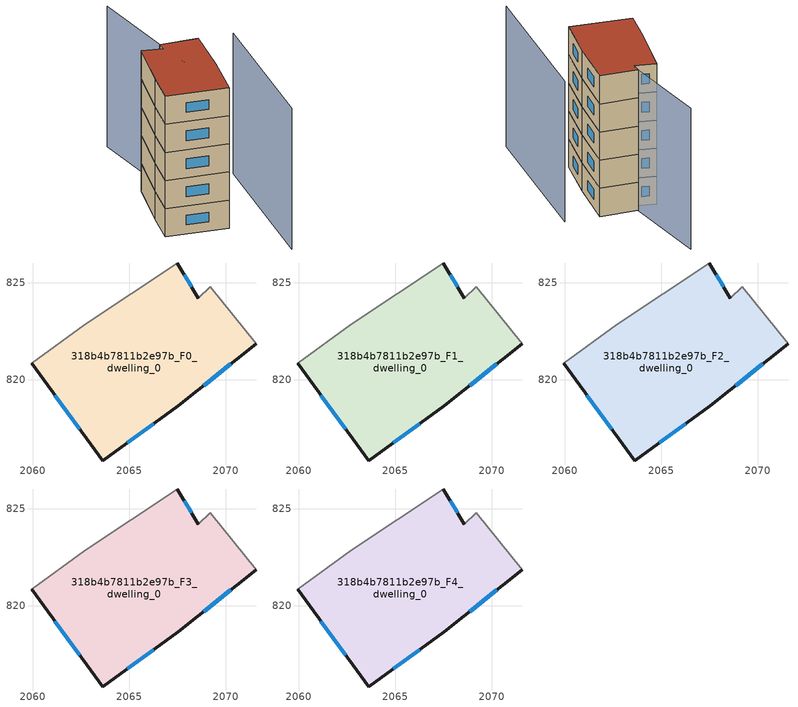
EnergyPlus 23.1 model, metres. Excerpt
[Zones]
318b4b7811b2e97b_F0_dwelling_0
 floor ground (EU_floor_Construction): 2069.19,824.81 2071.56,821.85 2067.55,818.64 2063.64,815.79 2059.95,820.83 2062.71,822.86 2067.48,826.02 2068.58,824.2 z0
 wall outside (EU_wall_Construction): 2068.58,824.2 2067.48,826.02 / 2059.95,820.83 2063.64,815.79 2067.55,818.64 2071.56,821.85 z0:3
 wall adiabatic (EU_wall_Construction): 2067.48,826.02 2062.71,822.86 2059.95,820.83 / 2071.56,821.85 2069.19,824.81 2068.58,824.2 z0:3
 window (EU_Window_Construction): 2068.23,824.79 2067.84,825.43 / 2068.85,819.69 2070.26,820.81 / 2064.91,816.72 2066.27,817.72 / 2061.15,819.19 2062.44,817.43 z0.98:2.02
318b4b7811b2e97b_F1_dwelling_0
 floor to 318b4b7811b2e97b_F0_dwelling_0 (EU_floor_Construction): 2069.19,824.81 2071.56,821.85 2067.54,818.64 2063.63,815.79 2059.95,820.83 2062.71,822.86 2067.48,826.02 2068.58,824.2 z3
 wall outside (EU_wall_Construction): 2068.58,824.2 2067.48,826.02 / 2059.95,820.83 2063.64,815.79 2067.55,818.64 2071.56,821.85 z3:6
 wall adiabatic (EU_wall_Construction): 2067.48,826.02 2062.71,822.86 2059.95,820.83 / 2071.56,821.85 2069.19,824.81 2068.58,824.2 z3:6
 window (EU_Window_Construction): 2068.23,824.79 2067.84,825.43 / 2068.85,819.69 2070.26,820.81 / 2064.91,816.72 2066.27,817.72 / 2061.15,819.19 2062.44,817.43 z3.98:5.02
318b4b7811b2e97b_F2_dwelling_0
 floor to 318b4b7811b2e97b_F1_dwelling_0 (EU_floor_Construction): 2069.19,824.81 2071.56,821.85 2067.54,818.64 2063.63,815.79 2059.95,820.83 2062.71,822.86 2067.48,826.02 2068.58,824.2 z6
 wall outside (EU_wall_Construction): 2068.58,824.2 2067.48,826.02 / 2059.95,820.83 2063.64,815.79 2067.55,818.64 2071.56,821.85 z6:9
 wall adiabatic (EU_wall_Construction): 2067.48,826.02 2062.71,822.86 2059.95,820.83 / 2071.56,821.85 2069.19,824.81 2068.58,824.2 z6:9
 window (EU_Window_Construction): 2068.23,824.79 2067.84,825.43 / 2068.85,819.69 2070.26,820.81 / 2064.91,816.72 2066.27,817.72 / 2061.15,819.19 2062.44,817.43 z6.98:8.02
318b4b7811b2e97b_F3_dwelling_0
 floor to 318b4b7811b2e97b_F2_dwelling_0 (EU_floor_Construction): 2069.19,824.81 2071.56,821.85 2067.54,818.64 2063.63,815.79 2059.95,820.83 2062.71,822.86 2067.48,826.02 2068.58,824.2 z9
 wall outside (EU_wall_Construction): 2068.58,824.2 2067.48,826.02 / 2059.95,820.83 2063.64,815.79 2067.55,818.64 2071.56,821.85 z9:12
 wall adiabatic (EU_wall_Construction): 2067.48,826.02 2062.71,822.86 2059.95,820.83 / 2071.56,821.85 2069.19,824.81 2068.58,824.2 z9:12
 window (EU_Window_Construction): 2068.23,824.79 2067.84,825.43 / 2068.85,819.69 2070.26,820.81 / 2064.91,816.72 2066.27,817.72 / 2061.15,819.19 2062.44,817.43 z9.98:11.02
318b4b7811b2e97b_F4_dwelling_0
 floor to 318b4b7811b2e97b_F3_dwelling_0 (EU_floor_Construction): 2069.19,824.81 2071.56,821.85 2067.54,818.64 2063.63,815.79 2059.95,820.83 2062.71,822.86 2067.48,826.02 2068.58,824.2 z12
 wall outside (EU_wall_Construction): 2068.58,824.2 2067.48,826.02 / 2059.95,820.83 2063.64,815.79 2067.55,818.64 2071.56,821.85 z12:15
 wall adiabatic (EU_wall_Construction): 2067.48,826.02 2062.71,822.86 2059.95,820.83 / 2071.56,821.85 2069.19,824.81 2068.58,824.2 z12:15
 window (EU_Window_Construction): 2068.23,824.79 2067.84,825.43 / 2068.85,819.69 2070.26,820.81 / 2064.91,816.72 2066.27,817.72 / 2061.15,819.19 2062.44,817.43 z12.98:14.02
 roof outside (EU_roof_Construction): 2067.55,818.64 2071.56,821.85 2069.19,824.81 2068.58,824.2 2067.48,826.02 2062.71,822.86 2059.95,820.83 2063.64,815.79 z15
shading: 2061.89,808.94 2073.7,819.16 / 2066.7,821.41 2074.49,832.04 z0:15
[Building]
EU S2 Campaign: North Axis=0; Terrain=City; Solar Distribution=FullExterior
[Site:Location]
Bologna: Latitude=44.5; Longitude=11.25; Time Zone=1; Elevation=37
[SizingPeriod:WeatherFileDays]
AnnualSizingPeriod: Begin Month=1; Begin Day of Month=1; End Month=12; End Day of Month=31; Day of Week for Start Day=Monday; Use Weather File Daylight Saving Period=No; Use Weather File Rain and Snow Indicators=No
[MATERIAL]
EU_InternalMass_Material: Roughness=MediumRough; Thickness=0.1; Conductivity=1; Density=1800; Specific Heat=900; Thermal Absorptance=0.9; Solar Absorptance=0.7; Visible Absorptance=0.7
[MATERIAL:NOMASS] Roughness=MediumRough; Thermal Absorptance=0.9; Solar Absorptance=0.7; Visible Absorptance=0.7
Name | Thermal Resistance
EU_wall_NoMass | 0.905828
EU_roof_NoMass | 0.37593
EU_floor_NoMass | 0.67114
[WINDOWMATERIAL:SIMPLEGLAZINGSYSTEM]
EU_Window_SimpleGlazing: UFactor=4.52486; Solar Heat Gain Coefficient=0.85; Visible Transmittance=0.85
[CONSTRUCTION]
EU_wall_Construction: EU_wall_NoMass
EU_roof_Construction: EU_roof_NoMass
EU_floor_Construction: EU_floor_NoMass
EU_Window_Construction: EU_Window_SimpleGlazing
EU_InternalMass_Construction: EU_InternalMass_Material
[ZONE] Type=1; Multiplier=1; Ceiling Height=autocalculate; Floor Area=autocalculate; Part of Total Floor Area=Yes
Name | Volume
318b4b7811b2e97b_F0_dwelling_0 | 176.063
318b4b7811b2e97b_F1_dwelling_0; 318b4b7811b2e97b_F2_dwelling_0; 318b4b7811b2e97b_F3_dwelling_0; 318b4b7811b2e97b_F4_dwelling_0 | 176.064
[INTERNALMASS] Construction=EU_InternalMass_Construction; Surface Area=58.6876
Name | Zone or ZoneList
318b4b7811b2e97b_F0_dwelling_0_EU_InternalMass | 318b4b7811b2e97b_F0_dwelling_0
318b4b7811b2e97b_F1_dwelling_0_EU_InternalMass | 318b4b7811b2e97b_F1_dwelling_0
318b4b7811b2e97b_F2_dwelling_0_EU_InternalMass | 318b4b7811b2e97b_F2_dwelling_0
318b4b7811b2e97b_F3_dwelling_0_EU_InternalMass | 318b4b7811b2e97b_F3_dwelling_0
318b4b7811b2e97b_F4_dwelling_0_EU_InternalMass | 318b4b7811b2e97b_F4_dwelling_0
[OTHEREQUIPMENT] Fuel Type=Electricity; Design Level Calculation Method=Watts/Area; Power per Zone Floor Area=1; Fraction Latent=0; Fraction Radiant=0; Fraction Lost=0; Carbon Dioxide Generation Rate=0; EndUse Subcategory=EU_Step8_InternalGains
Name | Zone or ZoneList or Space or SpaceList | Schedule
EU_Step8_InternalGain_318b4b7811b2e97b_F0_dwelling_0_f000 | 318b4b7811b2e97b_F0_dwelling_0 | EU_Step8_GainSchedule_318b4b7811b2e97b_F0_dwelling_0_f000
EU_Step8_InternalGain_318b4b7811b2e97b_F1_dwelling_0_f000 | 318b4b7811b2e97b_F1_dwelling_0 | EU_Step8_GainSchedule_318b4b7811b2e97b_F1_dwelling_0_f000
EU_Step8_InternalGain_318b4b7811b2e97b_F2_dwelling_0_f000 | 318b4b7811b2e97b_F2_dwelling_0 | EU_Step8_GainSchedule_318b4b7811b2e97b_F2_dwelling_0_f000
EU_Step8_InternalGain_318b4b7811b2e97b_F3_dwelling_0_f000 | 318b4b7811b2e97b_F3_dwelling_0 | EU_Step8_GainSchedule_318b4b7811b2e97b_F3_dwelling_0_f000
EU_Step8_InternalGain_318b4b7811b2e97b_F4_dwelling_0_f000 | 318b4b7811b2e97b_F4_dwelling_0 | EU_Step8_GainSchedule_318b4b7811b2e97b_F4_dwelling_0_f000
[ZONEVENTILATION:DESIGNFLOWRATE] Schedule=EU_AlwaysOn; Design Flow Rate Calculation Method=AirChanges/Hour; Air Changes per Hour=0.73129; Ventilation Type=Natural; Fan Pressure Rise=0; Fan Total Efficiency=1; Constant Term Coefficient=1; Temperature Term Coefficient=0; Velocity Term Coefficient=0; Velocity Squared Term Coefficient=0; Minimum Indoor Temperature=-100; Maximum Indoor Temperature=100; Delta Temperature=-100; Minimum Outdoor Temperature=-100; Maximum Outdoor Temperature=100; Maximum Wind Speed=40
Name | Zone or ZoneList or Space or SpaceList
EU_ConstantAir_318b4b7811b2e97b_F0_dwelling_0 | 318b4b7811b2e97b_F0_dwelling_0
EU_ConstantAir_318b4b7811b2e97b_F1_dwelling_0 | 318b4b7811b2e97b_F1_dwelling_0
EU_ConstantAir_318b4b7811b2e97b_F2_dwelling_0 | 318b4b7811b2e97b_F2_dwelling_0
EU_ConstantAir_318b4b7811b2e97b_F3_dwelling_0 | 318b4b7811b2e97b_F3_dwelling_0
EU_ConstantAir_318b4b7811b2e97b_F4_dwelling_0 | 318b4b7811b2e97b_F4_dwelling_0
[HVACTEMPLATE:THERMOSTAT] Constant Heating Setpoint=20; Constant Cooling Setpoint=50
EU_HeatOnly_318b4b7811b2e97b_F0_dwelling_0; EU_HeatOnly_318b4b7811b2e97b_F1_dwelling_0; EU_HeatOnly_318b4b7811b2e97b_F2_dwelling_0; EU_HeatOnly_318b4b7811b2e97b_F3_dwelling_0; EU_HeatOnly_318b4b7811b2e97b_F4_dwelling_0
[HVACTEMPLATE:ZONE:IDEALLOADSAIRSYSTEM] System Availability Schedule=EU_AlwaysOn; Maximum Heating Supply Air Temperature=50; Minimum Cooling Supply Air Temperature=13; Maximum Heating Supply Air Humidity Ratio=0.0156; Minimum Cooling Supply Air Humidity Ratio=0.0077; Heating Limit=NoLimit; Cooling Limit=NoLimit; Heating Availability Schedule=EU_AlwaysOn; Cooling Availability Schedule=EU_CoolingOff; Dehumidification Control Type=ConstantSensibleHeatRatio; Cooling Sensible Heat Ratio=0.7; Dehumidification Setpoint=60; Humidification Control Type=None; Humidification Setpoint=30; Outdoor Air Method=None; Outdoor Air Flow Rate per Person=0.00944; Outdoor Air Flow Rate per Zone Floor Area=0; Outdoor Air Flow Rate per Zone=0; Demand Controlled Ventilation Type=None; Outdoor Air Economizer Type=NoEconomizer; Heat Recovery Type=None; Sensible Heat Recovery Effectiveness=0.7; Latent Heat Recovery Effectiveness=0.65
Name | Template Thermostat
318b4b7811b2e97b_F0_dwelling_0 | EU_HeatOnly_318b4b7811b2e97b_F0_dwelling_0
318b4b7811b2e97b_F1_dwelling_0 | EU_HeatOnly_318b4b7811b2e97b_F1_dwelling_0
318b4b7811b2e97b_F2_dwelling_0 | EU_HeatOnly_318b4b7811b2e97b_F2_dwelling_0
318b4b7811b2e97b_F3_dwelling_0 | EU_HeatOnly_318b4b7811b2e97b_F3_dwelling_0
318b4b7811b2e97b_F4_dwelling_0 | EU_HeatOnly_318b4b7811b2e97b_F4_dwelling_0
[SIZING:ZONE] Zone Cooling Design Supply Air Temperature Input Method=SupplyAirTemperature; Zone Cooling Design Supply Air Temperature=13; Zone Heating Design Supply Air Temperature Input Method=SupplyAirTemperature; Zone Heating Design Supply Air Temperature=50; Zone Cooling Design Supply Air Humidity Ratio=0.008; Zone Heating Design Supply Air Humidity Ratio=0.008; Cooling Design Air Flow Method=DesignDay; Cooling Design Air Flow Rate=0; Cooling Minimum Air Flow per Zone Floor Area=0.000762; Cooling Minimum Air Flow=0; Cooling Minimum Air Flow Fraction=0.2; Heating Design Air Flow Method=DesignDay; Heating Design Air Flow Rate=0; Heating Maximum Air Flow per Zone Floor Area=0.002032; Heating Maximum Air Flow=0.141576; Heating Maximum Air Flow Fraction=0.3; Account for Dedicated Outdoor Air System=No; Dedicated Outdoor Air System Control Strategy=NeutralSupplyAir; Dedicated Outdoor Air Low Setpoint Temperature for Design=autosize; Dedicated Outdoor Air High Setpoint Temperature for Design=autosize; Zone Load Sizing Method=Sensible Load Only No Latent Load; Zone Latent Cooling Design Supply Air Humidity Ratio Input Method=HumidityRatioDifference; Zone Cooling Design Supply Air Humidity Ratio Difference=0.005; Zone Latent Heating Design Supply Air Humidity Ratio Input Method=HumidityRatioDifference; Zone Humidification Design Supply Air Humidity Ratio Difference=0.005
318b4b7811b2e97b_F0_dwelling_0; 318b4b7811b2e97b_F1_dwelling_0; 318b4b7811b2e97b_F2_dwelling_0; 318b4b7811b2e97b_F3_dwelling_0; 318b4b7811b2e97b_F4_dwelling_0
[SCHEDULE:CONSTANT]
Name | Hourly Value
EU_AlwaysOn | 1
EU_CoolingOff | 0
[SCHEDULE:FILE] Column Number=1; Rows to Skip at Top=0; Number of Hours of Data=8760; Column Separator=Comma; Interpolate to Timestep=No; Minutes per Item=60; Adjust Schedule for Daylight Savings=Yes
Name | File
EU_Step8_GainSchedule_318b4b7811b2e97b_F0_dwelling_0_f000 | ../../schedules/318b4b7811b2e97b/318b4b7811b2e97b_F0_dwelling_0_f000_gain.csv
EU_Step8_GainSchedule_318b4b7811b2e97b_F1_dwelling_0_f000 | ../../schedules/318b4b7811b2e97b/318b4b7811b2e97b_F1_dwelling_0_f000_gain.csv
EU_Step8_GainSchedule_318b4b7811b2e97b_F2_dwelling_0_f000 | ../../schedules/318b4b7811b2e97b/318b4b7811b2e97b_F2_dwelling_0_f000_gain.csv
EU_Step8_GainSchedule_318b4b7811b2e97b_F3_dwelling_0_f000 | ../../schedules/318b4b7811b2e97b/318b4b7811b2e97b_F3_dwelling_0_f000_gain.csv
EU_Step8_GainSchedule_318b4b7811b2e97b_F4_dwelling_0_f000 | ../../schedules/318b4b7811b2e97b/318b4b7811b2e97b_F4_dwelling_0_f000_gain.csv
